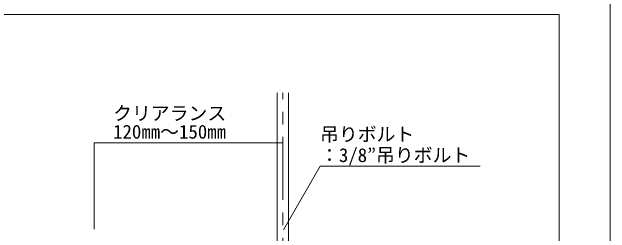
# Model space of a CAD drawing. Units: millimetres on the paper, enlarged 40 times, with parts at other scales. Extents: x -7800 to 7800, y -5578 to 5485.
# Drawn here: x 5896 to 7800, y -3094 to -2391 of the extents above; entities that cross this region are included whole.
import ezdxf
from ezdxf.enums import TextEntityAlignment as Align

# ---------------------------------------------------------------- set-up
doc = ezdxf.new("R2010")
doc.units = ezdxf.units.MM
doc.header["$LTSCALE"] = 40
doc.linetypes.add('CHAIN1', pattern=[8, 5, -1, 1, -1])
for name, color, linetype, lineweight in [('7-0_中心線', 4, 'CHAIN1', 9), ('7-1_吊り材', 7, 'Continuous', 18), ('7-5_寸法', 7, 'Continuous', 9), ('7-6_文字', 7, 'Continuous', 18), ('F-2_太線１', 3, 'Continuous', 18)]:
    doc.layers.add(name, color=color, linetype=linetype, lineweight=lineweight)
doc.styles.add('ＭＳ ゴシック', font='')
doc.styles.get('ＭＳ ゴシック').set_extended_font_data('MS Gothic')

msp = doc.modelspace()

# ---------------------------------------------------------------- linework, layer by layer
at = {"layer": '7-0_中心線'}
msp.add_line((6758.12, -4268.67), (6758.12, -2648.5), dxfattribs=at)
at = {"layer": '7-1_吊り材'}
for p, q in [((6740.12, -3611.04), (6740.12, -2648.5)), ((6776.12, -3611.04), (6776.12, -2648.5))]:
    msp.add_line(p, q, dxfattribs=at)
at = {"layer": '7-5_寸法', "color": 4}
msp.add_lwpolyline([(6758.12, -2807.15), (6158.12, -2807.15), (6158.12, -3081.65)], dxfattribs=at)
at = {"layer": '7-6_文字'}
for p, q in [((6876.92, -2881.53), (6760.22, -3083.66)), ((7386.92, -2881.53), (6876.92, -2881.53))]:
    msp.add_line(p, q, dxfattribs=at)
at = {"layer": 'F-2_太線１'}
for p, q in [((7800, 5485.15), (7800, -5514.85)), ((4571.89, -2399.73), (7638.17, -2399.73)), ((7638.17, -2399.73), (7638.17, -4681.59))]:
    msp.add_line(p, q, dxfattribs=at)

# ---------------------------------------------------------------- texts
at = {"layer": '7-5_寸法', "style": 'ＭＳ ゴシック'}
for s, p in [('クリアランス', (6218.12, -2748.49)), ('120㎜～150㎜', (6218.12, -2807.15))]:
    msp.add_text(s, height=43.99, dxfattribs=at).set_placement(p, align=Align.BOTTOM_LEFT)
at = {"layer": '7-6_文字', "style": 'ＭＳ ゴシック'}
for s, p in [('吊りボルト', (6876.92, -2815.03)), ('：3/8”吊りボルト', (6876.92, -2881.53))]:
    msp.add_text(s, height=43.99, dxfattribs=at).set_placement(p, align=Align.BOTTOM_LEFT)

doc.saveas('drawing.dxf')
